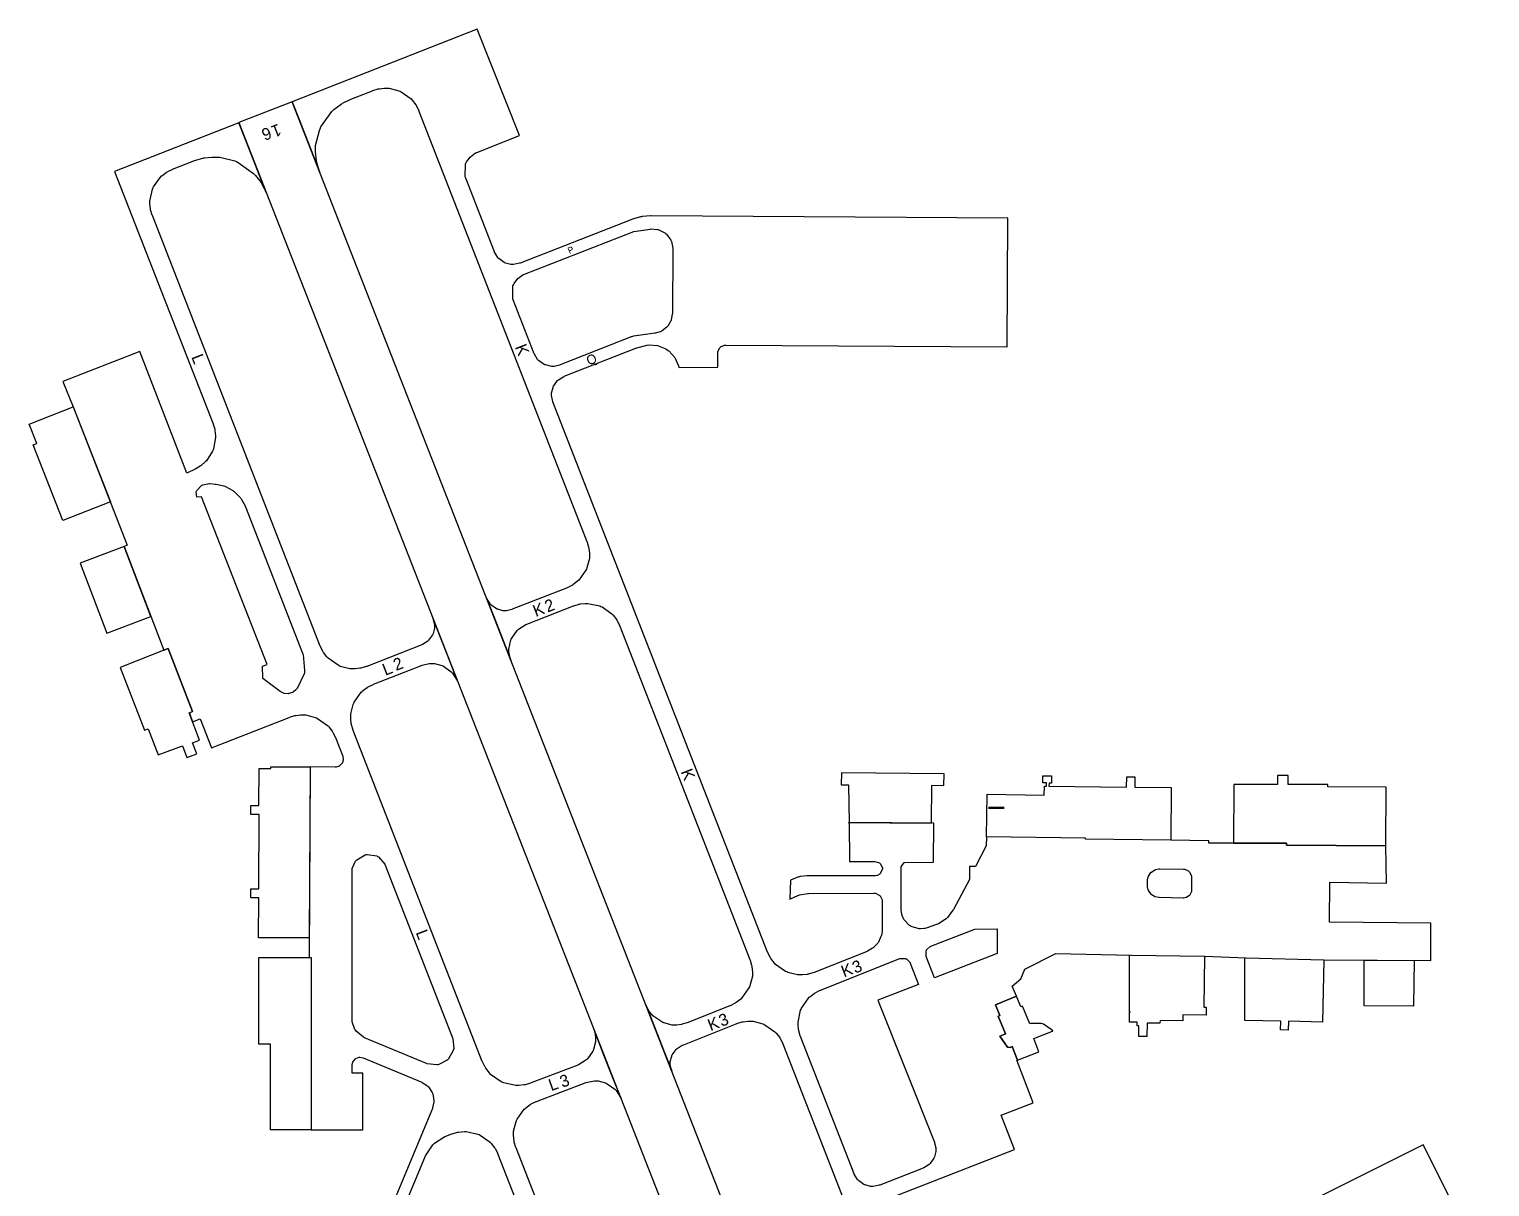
# Model space of a CAD drawing. Extents: x 0.27 to 4.8, y 1.75 to 6.77.
# Drawn here: x 0.265 to 3.933, y 3.861 to 6.767 of the extents above; entities that cross this region are included whole.
import ezdxf

# ---------------------------------------------------------------- set-up
doc = ezdxf.new("R2010")
doc.units = 0
doc.header["$MEASUREMENT"] = 0

msp = doc.modelspace()

# ---------------------------------------------------------------- linework, layer by layer
at = {"linetype": 'Continuous'}
for p, q in [((0.265136, 5.77539), (0.375814, 5.81863)), ((0.460015, 5.25054), (0.570856, 5.29275)), ((0.872071, 4.91515), (0.97054, 4.91461)), ((2.32237, 4.86974), (2.32433, 4.77539)), ((3.28999, 4.87071), (3.28928, 4.72364)), ((3.02821, 4.30013), (3.02821, 4.442572)), ((0.841797, 4.43625), (0.968044, 4.43625)), ((3.31706, 4.27832), (3.31706, 4.435278)), ((3.61708, 4.31526), (3.61708, 4.42968))]:
    msp.add_line(p, q, dxfattribs=at)
at = {"color": 254}
for points in [[(2.54611, 4.52029), (2.5236, 4.51221), (2.52285, 4.51188), (2.51432, 4.50911), (2.51346, 4.5089), (2.51247, 4.50874), (2.50276, 4.50803), (2.50179, 4.50803), (2.49968, 4.50814), (2.47949, 4.51443), (2.47765, 4.51557), (2.47575, 4.51671), (2.46137, 4.53207), (2.46039, 4.5339), (2.4599, 4.53478), (2.45632, 4.54383), (2.45611, 4.54471), (2.45583, 4.54563), (2.45443, 4.55447), (2.45443, 4.55528), (2.45443, 4.66222), (2.45426, 4.66368), (2.46175, 4.67481), (2.46322, 4.67513), (2.53581, 4.67557), (2.53651, 4.77349), (2.32433, 4.77539), (2.32514, 4.67692), (2.38738, 4.67708), (2.38846, 4.67725), (2.40001, 4.67393), (2.4011, 4.67307), (2.40213, 4.67219), (2.40739, 4.66129), (2.4075, 4.66015), (2.4075, 4.65901), (2.40306, 4.64779), (2.40207, 4.64681), (2.40158, 4.64632), (2.39626, 4.64285), (2.39567, 4.64264), (2.39507, 4.64247), (2.38926, 4.64165), (2.38872, 4.64165), (2.22347, 4.64154), (2.21739, 4.64154), (2.20128, 4.63938), (2.19933, 4.63889), (2.19726, 4.63846), (2.17817, 4.63162), (2.17638, 4.63069), (2.17486, 4.58263), (2.1766, 4.58371), (2.19547, 4.59224), (2.19749, 4.59278), (2.19943, 4.59343), (2.21989, 4.59674), (2.22194, 4.59679), (2.38624, 4.59765), (2.38976, 4.59765), (2.39936, 4.59283), (2.40039, 4.59179), (2.40142, 4.59082), (2.40642, 4.58106), (2.40642, 4.57781), (2.40679, 4.50776), (2.40679, 4.50342), (2.40474, 4.49186), (2.40429, 4.4904), (2.40386, 4.48899), (2.3974, 4.47521), (2.39654, 4.4739), (2.39567, 4.47265), (2.38531, 4.46137), (2.38417, 4.46039), (2.38292, 4.45947), (2.37017, 4.45221), (2.36888, 4.45167), (2.23611, 4.39903), (2.23486, 4.39854), (2.22163, 4.39458), (2.22026, 4.39432), (2.21886, 4.39404), (2.20688, 4.39264), (2.2029, 4.39264), (2.19396, 4.39264), (2.16997, 4.39887), (2.1671, 4.40012), (2.16417, 4.40142), (2.13911, 4.41906), (2.1371, 4.42122), (2.13607, 4.42236), (2.12722, 4.43392), (2.12651, 4.43511), (2.12576, 4.43636), (2.11963, 4.44868), (2.11914, 4.44987), (1.58029, 5.83083), (1.57975, 5.83219), (1.57688, 5.84754), (1.57693, 5.84918), (1.57693, 5.85417), (1.5804, 5.86746), (1.58111, 5.86903), (1.58176, 5.87067), (1.59153, 5.88444), (1.59278, 5.88558), (1.59403, 5.88672), (1.60732, 5.89501), (1.60872, 5.89556), (1.78863, 5.96571), (1.79085, 5.96658), (1.81364, 5.97282), (1.81597, 5.97319), (1.82042, 5.97396), (1.84267, 5.97239), (1.86344, 5.96425), (1.86724, 5.96164), (1.87093, 5.95904), (1.88585, 5.94243), (1.89513, 5.92199), (1.896, 5.91749), (1.99431, 5.91818), (1.99403, 5.95378), (1.99403, 5.95736), (1.99892, 5.96696), (2, 5.96793), (2.00097, 5.96897), (2.01085, 5.9739), (2.01417, 5.9739), (2.72043, 5.96918), (2.72265, 6.29221), (1.8279, 6.29807), (1.82579, 6.29812), (1.80458, 6.29628), (1.80251, 6.29585), (1.8004, 6.29546), (1.77989, 6.28965), (1.77794, 6.2889), (1.49794, 6.17958), (1.49653, 6.1791), (1.48107, 6.17626), (1.47944, 6.17626), (1.47444, 6.17626), (1.46115, 6.17974), (1.45958, 6.18039), (1.45796, 6.1811), (1.44417, 6.19086), (1.44303, 6.19206), (1.44189, 6.19336), (1.4336, 6.20671), (1.43306, 6.20806), (1.36111, 6.39264), (1.35986, 6.39572), (1.36046, 6.42774), (1.36182, 6.43072), (1.36312, 6.43375), (1.37288, 6.44667), (1.38607, 6.45606), (1.38917, 6.45725), (1.49582, 6.49957), (1.3896, 6.76665), (0.925131, 6.58475), (0.942762, 6.53999), (0.993761, 6.40972), (0.992947, 6.41168), (0.987033, 6.43213), (0.986654, 6.43431), (0.986219, 6.43647), (0.984104, 6.45893), (0.984158, 6.46126), (0.984158, 6.47515), (0.993869, 6.51237), (0.995822, 6.51682), (0.997775, 6.52132), (1.02517, 6.56), (1.02859, 6.56321), (1.03027, 6.56478), (1.04823, 6.57844), (1.05013, 6.57958), (1.05198, 6.58078), (1.07113, 6.59033), (1.07308, 6.5911), (1.12706, 6.61219), (1.12831, 6.61268), (1.14149, 6.6166), (1.1429, 6.61681), (1.14426, 6.61708), (1.15625, 6.61849), (1.16027, 6.61849), (1.16922, 6.61849), (1.1932, 6.61225), (1.19613, 6.61094), (1.19895, 6.60969), (1.2238, 6.59196), (1.22586, 6.58974), (1.22683, 6.58865), (1.23562, 6.57715), (1.23638, 6.57596), (1.23714, 6.57476), (1.24327, 6.5625), (1.24376, 6.56125), (1.66558, 5.48025), (1.66601, 5.47906), (1.66986, 5.46599), (1.67014, 5.46457), (1.67036, 5.46322), (1.67165, 5.45122), (1.67165, 5.44721), (1.67165, 5.43832), (1.66542, 5.41444), (1.66417, 5.41151), (1.66292, 5.40864), (1.64524, 5.38385), (1.64307, 5.38178), (1.64193, 5.38081), (1.63038, 5.37201), (1.62918, 5.37125), (1.62799, 5.3705), (1.61578, 5.36436), (1.61458, 5.36388), (1.47808, 5.31044), (1.47672, 5.3099), (1.46397, 5.30697), (1.45975, 5.30697), (1.45475, 5.30697), (1.44146, 5.31044), (1.43989, 5.31108), (1.43826, 5.31179), (1.42449, 5.32167), (1.42333, 5.32292), (1.42215, 5.32417), (1.4139, 5.3374), (1.41336, 5.33876), (1.43153, 5.29221), (1.449, 5.2475), (1.47461, 5.18235), (1.47456, 5.18246), (1.47401, 5.18365), (1.47401, 5.18375), (1.47396, 5.18392), (1.47353, 5.18517), (1.47347, 5.18528), (1.47336, 5.18554), (1.47271, 5.18804), (1.47265, 5.18832), (1.47244, 5.18881), (1.47119, 5.19412), (1.47114, 5.19461), (1.47092, 5.19569), (1.46972, 5.20497), (1.46972, 5.20806), (1.46972, 5.21044), (1.47467, 5.23361), (1.47569, 5.23583), (1.47667, 5.23812), (1.49035, 5.25743), (1.49208, 5.259), (1.49376, 5.26064), (1.51237, 5.27229), (1.51432, 5.27306), (1.63178, 5.31901), (1.63297, 5.3195), (1.64611, 5.32335), (1.64751, 5.32362), (1.64893, 5.32389), (1.66086, 5.32531), (1.66488, 5.32531), (1.66786, 5.32531), (1.69781, 5.31896), (1.70068, 5.31765), (1.70356, 5.3164), (1.72835, 5.29878), (1.73042, 5.29656), (1.73144, 5.29546), (1.74024, 5.2839), (1.741, 5.28267), (1.74175, 5.28153), (1.74783, 5.26915), (1.74832, 5.2679), (2.07488, 4.43126), (2.07536, 4.43001), (2.07915, 4.41683), (2.07943, 4.41542), (2.07969, 4.41407), (2.08094, 4.39974), (2.08094, 4.39822), (2.08094, 4.38932), (2.07488, 4.3655), (2.07362, 4.36263), (2.07237, 4.35975), (2.05479, 4.33496), (2.05263, 4.3329), (2.05154, 4.33192), (2.04004, 4.32314), (2.0389, 4.32237), (2.03765, 4.32161), (2.0255, 4.31538), (2.02431, 4.31489), (1.91737, 4.27251), (1.91624, 4.27208), (1.90451, 4.26861), (1.90332, 4.26833), (1.90207, 4.26812), (1.89133, 4.26682), (1.88781, 4.26682), (1.87983, 4.26682), (1.85851, 4.2724), (1.85596, 4.27349), (1.85335, 4.27463), (1.83122, 4.29025), (1.82943, 4.29221), (1.82844, 4.29318), (1.82053, 4.30354), (1.81988, 4.30458), (1.81917, 4.30567), (1.81375, 4.31657), (1.81332, 4.31765), (1.84267, 4.24278), (1.86014, 4.19819), (1.87831, 4.15181), (1.87771, 4.15321), (1.87483, 4.1659), (1.87483, 4.17014), (1.87483, 4.17513), (1.87831, 4.18842), (1.87901, 4.19), (1.87967, 4.19162), (1.88932, 4.2054), (1.89057, 4.20654), (1.89176, 4.20768), (1.905, 4.21599), (1.90642, 4.21653), (2.04058, 4.27001), (2.04178, 4.27051), (2.0549, 4.27447), (2.05638, 4.27474), (2.05772, 4.27501), (2.06972, 4.27636), (2.07374, 4.27636), (2.08268, 4.27636), (2.10678, 4.27018), (2.10969, 4.26888), (2.11257, 4.26764), (2.13753, 4.25), (2.1396, 4.24778), (2.14063, 4.24669), (2.14953, 4.23514), (2.15028, 4.23389), (2.15104, 4.23269), (2.15717, 4.22043), (2.15767, 4.21918), (2.51139, 3.3125)], [(1.72071, 3.36083), (1.48753, 3.95833), (1.48703, 3.95958), (1.48318, 3.97282), (1.48292, 3.97418), (1.48264, 3.97564), (1.48133, 3.99018), (1.48139, 3.99164), (1.48139, 4.00065), (1.48774, 4.02463), (1.48904, 4.0275), (1.49029, 4.03039), (1.50819, 4.05524), (1.51042, 4.05724), (1.51144, 4.05832), (1.52306, 4.06706), (1.52431, 4.06776), (1.5255, 4.06858), (1.53792, 4.07465), (1.53917, 4.07514), (1.66097, 4.12181), (1.66287, 4.12256), (1.68435, 4.12646), (1.68668, 4.12642), (1.69353, 4.12642), (1.71197, 4.12147), (1.71419, 4.12044), (1.71636, 4.11947), (1.73557, 4.10574), (1.73719, 4.104), (1.73876, 4.10232), (1.75032, 4.08388), (1.75108, 4.08192), (1.72586, 4.14665), (1.70833, 4.1914), (1.68251, 4.25694), (1.68289, 4.25597), (1.68588, 4.24571), (1.68608, 4.24457), (1.68631, 4.24354), (1.68733, 4.23426), (1.68733, 4.23112), (1.68733, 4.22418), (1.68235, 4.20546), (1.68137, 4.20318), (1.68039, 4.20096), (1.66661, 4.18164), (1.66488, 4.18001), (1.66314, 4.17844), (1.64442, 4.16689), (1.64253, 4.16612), (1.52528, 4.12125), (1.52399, 4.12076), (1.51004, 4.11681), (1.50863, 4.11654), (1.50717, 4.11626), (1.49457, 4.11486), (1.4904, 4.11486), (1.48719, 4.1149), (1.45589, 4.12169), (1.4529, 4.12304), (1.44987, 4.1244), (1.42378, 4.14296), (1.42165, 4.14529), (1.42057, 4.14643), (1.41129, 4.15864), (1.41054, 4.15989), (1.40972, 4.16118), (1.40326, 4.1741), (1.40278, 4.1754), (1.07878, 5.00586), (1.07829, 5.00711), (1.07444, 5.02029), (1.07416, 5.02165), (1.07389, 5.02306), (1.07265, 5.03504), (1.07265, 5.03901), (1.07265, 5.04796), (1.07888, 5.07183), (1.08013, 5.07471), (1.08138, 5.07764), (1.09901, 5.10243), (1.10124, 5.10444), (1.10232, 5.10547), (1.11388, 5.11431), (1.11513, 5.11501), (1.11627, 5.11578), (1.12847, 5.1219), (1.12972, 5.12235), (1.24984, 5.16943), (1.25179, 5.17025), (1.26969, 5.17432), (1.27572, 5.17432), (1.28266, 5.17432), (1.30127, 5.16943), (1.30349, 5.16846), (1.30572, 5.16754), (1.32503, 5.15381), (1.32666, 5.15207), (1.32823, 5.15033), (1.3399, 5.13178), (1.34071, 5.12989), (1.31516, 5.19499), (1.29763, 5.23975), (1.2793, 5.28624), (1.27984, 5.28489), (1.28277, 5.27208), (1.28277, 5.26779), (1.28277, 5.26286), (1.2793, 5.24957), (1.27859, 5.24794), (1.27789, 5.24636), (1.26812, 5.23253), (1.26693, 5.23139), (1.26568, 5.23025), (1.25244, 5.222), (1.25108, 5.2214), (1.11252, 5.16721), (1.11127, 5.16672), (1.09814, 5.16292), (1.09679, 5.16265), (1.09532, 5.16238), (1.08328, 5.16097), (1.07932, 5.16097), (1.07037, 5.16097), (1.0465, 5.16721), (1.04362, 5.16846), (1.04069, 5.16976), (1.0159, 5.1875), (1.01389, 5.18972), (1.0128, 5.19081), (1.00396, 5.20231), (1.0032, 5.20344), (1.00244, 5.20469), (0.996311, 5.21701), (0.995822, 5.21821), (0.574328, 6.29889), (0.573839, 6.30013), (0.569988, 6.31321), (0.569715, 6.31456), (0.569444, 6.31603), (0.568033, 6.32796), (0.568033, 6.33192), (0.568033, 6.33496), (0.574382, 6.36475), (0.575683, 6.36762), (0.576932, 6.37056), (0.594564, 6.39535), (0.596789, 6.39735), (0.597874, 6.39844), (0.609321, 6.40722), (0.610568, 6.40793), (0.611763, 6.40869), (0.624024, 6.41482), (0.625271, 6.41525), (0.678494, 6.43625), (0.680393, 6.43701), (0.7009, 6.44299), (0.703071, 6.44336), (0.70524, 6.44379), (0.723796, 6.44586), (0.729981, 6.44586), (0.743869, 6.44586), (0.781088, 6.43614), (0.785536, 6.43419), (0.789985, 6.43224), (0.828722, 6.40479), (0.831922, 6.40136), (0.833496, 6.39968), (0.847276, 6.38178), (0.848469, 6.37989), (0.84961, 6.37804), (0.859104, 6.35889), (0.859864, 6.35693), (0.808865, 6.48719), (0.791396, 6.53196), (0.479438, 6.40972), (0.726671, 5.7761), (0.72716, 5.77496), (0.730849, 5.76232), (0.731119, 5.76096), (0.731392, 5.75965), (0.732856, 5.74593), (0.73291, 5.74447), (0.73291, 5.74164), (0.727701, 5.71332), (0.726671, 5.71056), (0.725586, 5.70779), (0.710015, 5.68343), (0.708062, 5.68137), (0.707086, 5.68033), (0.696615, 5.67122), (0.695529, 5.67042), (0.694444, 5.66965), (0.683214, 5.66297), (0.682075, 5.66238)], [(1.88097, 6.21511), (1.87999, 6.05263), (1.87993, 6.05126), (1.87733, 6.03717), (1.87679, 6.03569), (1.87625, 6.03429), (1.86837, 6.02106), (1.86735, 6.01986), (1.86626, 6.01872), (1.85428, 6.00922), (1.85292, 6.00846), (1.85157, 6.00782), (1.83772, 6.00353), (1.83637, 6.00331), (1.78874, 5.99724), (1.78819, 5.99718), (1.78315, 5.99621), (1.78267, 5.9961), (1.78217, 5.99599), (1.77729, 5.99436), (1.77681, 5.99414), (1.59793, 5.92378), (1.59651, 5.92324), (1.58365, 5.92014), (1.57943, 5.92014), (1.57775, 5.92019), (1.56114, 5.92372), (1.55957, 5.92443), (1.55794, 5.92513), (1.54406, 5.9349), (1.54292, 5.93608), (1.54178, 5.93733), (1.53353, 5.95074), (1.53304, 5.9521), (1.48042, 6.08697), (1.47917, 6.09006), (1.47976, 6.12218), (1.48112, 6.12517), (1.48242, 6.12825), (1.49224, 6.14122), (1.50564, 6.1505), (1.50874, 6.15169), (1.78347, 6.259), (1.82389, 6.26486), (1.82542, 6.26514), (1.84239, 6.26411), (1.84418, 6.26361), (1.84592, 6.26313), (1.86242, 6.25435), (1.86388, 6.25304), (1.86535, 6.25179), (1.87631, 6.23676), (1.87706, 6.23503), (1.87776, 6.2334), (1.88097, 6.21669), (1.88097, 6.21511)], [(0.682075, 5.66238), (0.660807, 5.65207), (0.542914, 5.9579), (0.349881, 5.88249), (0.375814, 5.81863), (0.511501, 5.4714), (0.503907, 5.46832), (0.603353, 5.20751), (0.61404, 5.21181), (0.675401, 5.05404), (0.667372, 5.04958), (0.675401, 5.02761), (0.694282, 5.03515), (0.722493, 4.96289), (0.917481, 5.03917), (0.918728, 5.03965), (0.931913, 5.04351), (0.933322, 5.04372), (0.934679, 5.04406), (0.946669, 5.04542), (0.950683, 5.04542), (0.959581, 5.04542), (0.983507, 5.03917), (0.986382, 5.03792), (0.989258, 5.03668), (1.01421, 5.01904), (1.01628, 5.01682), (1.01725, 5.01574), (1.02604, 5.00412), (1.0268, 5.00293), (1.02756, 5.00174), (1.03369, 4.98942), (1.03418, 4.98817), (1.05235, 4.94151), (1.05257, 4.94092), (1.05366, 4.93349), (1.0536, 4.93261), (1.05349, 4.93181), (1.05062, 4.92372), (1.05013, 4.9229), (1.04964, 4.92219), (1.04313, 4.91661), (1.04237, 4.91624), (1.04161, 4.9159), (1.03559, 4.91428), (1.03364, 4.91428), (0.97054, 4.91461), (0.968044, 4.43625), (0.972928, 4.43625), (0.972928, 4.0039), (1.10308, 4.0039), (1.10308, 4.14626), (1.07596, 4.14626), (1.07596, 4.16585), (1.07596, 4.16808), (1.07769, 4.17393), (1.07807, 4.17469), (1.07845, 4.17551), (1.08409, 4.18201), (1.08485, 4.18251), (1.08561, 4.183), (1.09386, 4.18576), (1.09473, 4.18582), (1.09554, 4.18587), (1.10308, 4.18457), (1.10373, 4.18431), (1.25071, 4.12294), (1.25206, 4.1224), (1.26514, 4.11382), (1.26638, 4.11263), (1.26752, 4.11149), (1.27696, 4.09744), (1.27762, 4.09581), (1.27827, 4.09418), (1.28141, 4.07758), (1.28141, 4.07585), (1.28136, 4.07422), (1.27816, 4.05897), (1.27762, 4.05761), (1.13292, 3.71001)], [(0.894857, 5.10433), (0.851671, 5.13639), (0.850857, 5.16764), (0.862901, 5.17219), (0.698079, 5.59293), (0.685981, 5.59179), (0.684462, 5.60525), (0.685547, 5.60736), (0.686307, 5.60883), (0.698079, 5.6211), (0.699707, 5.62196), (0.701281, 5.62283), (0.718099, 5.62619), (0.719726, 5.62597), (0.732206, 5.62483), (0.734158, 5.62468), (0.754015, 5.62022), (0.755968, 5.61947), (0.757921, 5.61871), (0.776476, 5.60851), (0.778212, 5.60721), (0.779893, 5.60596), (0.794814, 5.59099), (0.796115, 5.58931), (0.797364, 5.58762), (0.807183, 5.56988), (0.807943, 5.56803), (0.951226, 5.20057), (0.952692, 5.19678), (0.95676, 5.15642), (0.956108, 5.15235), (0.955404, 5.14833), (0.938097, 5.11182), (0.935439, 5.10872), (0.934842, 5.10813), (0.927735, 5.1026), (0.926921, 5.10211), (0.926053, 5.10167), (0.916938, 5.09874), (0.915961, 5.09864), (0.914985, 5.09853), (0.905382, 5.09939), (0.90446, 5.09961), (0.903538, 5.09988), (0.895508, 5.10385), (0.894857, 5.10433)], [(2.41542, 3.8279), (2.73904, 3.95415), (2.70557, 4.04015), (2.78614, 4.0715), (2.74457, 4.17817), (2.74636, 4.17887), (2.73361, 4.21262), (2.72819, 4.21056), (2.72179, 4.21153), (2.70193, 4.2385), (2.71669, 4.24457), (2.69819, 4.28901), (2.70236, 4.29069), (2.69125, 4.31722), (2.74376, 4.33903), (2.73318, 4.36475), (2.75489, 4.38303), (2.76471, 4.40722), (2.84293, 4.44613), (3.0325, 4.44249), (3.21653, 4.43972), (3.32086, 4.43511), (3.51611, 4.43039), (3.78489, 4.4285), (3.78429, 4.52279), (3.52974, 4.52485), (3.53125, 4.625), (3.67279, 4.62278), (3.67122, 4.71679), (3.4221, 4.71793), (3.4221, 4.72293), (3.28928, 4.72364), (3.22711, 4.72293), (3.22711, 4.72933), (3.13124, 4.73068), (2.91749, 4.73335), (2.91749, 4.73583), (2.66906, 4.73888), (2.66818, 4.71696), (2.64128, 4.66488), (2.62597, 4.66488), (2.62597, 4.63249), (2.58556, 4.55707), (2.58453, 4.55507), (2.57086, 4.53678), (2.56917, 4.53515), (2.56743, 4.53358), (2.54818, 4.52115), (2.54611, 4.52029)], [(1.07596, 4.6525), (1.07596, 4.65935), (1.08431, 4.67796), (1.08599, 4.67985), (1.08757, 4.68181), (1.10862, 4.69428), (1.11111, 4.69472), (1.1135, 4.69521), (1.13764, 4.69125), (1.13987, 4.69), (1.14204, 4.68881), (1.15809, 4.67042), (1.15902, 4.66808), (1.32834, 4.23432), (1.32916, 4.23215), (1.33111, 4.20806), (1.33057, 4.20557), (1.33002, 4.20307), (1.31831, 4.18207), (1.31668, 4.18039), (1.31489, 4.17865), (1.29351, 4.16758), (1.29112, 4.1671), (1.28868, 4.16661), (1.2647, 4.16906), (1.26248, 4.16997), (1.10682, 4.23503), (1.1046, 4.23594), (1.08583, 4.25136), (1.08442, 4.25347), (1.08295, 4.25558), (1.07596, 4.27474), (1.07596, 4.28108), (1.07596, 4.6525)], [(3.10275, 4.58653), (3.10189, 4.58658), (3.09272, 4.58843), (3.09179, 4.58876), (3.09087, 4.58914), (3.08263, 4.59483), (3.08192, 4.59554), (3.08117, 4.59631), (3.07574, 4.60471), (3.07542, 4.60558), (3.07503, 4.60656), (3.07335, 4.61404), (3.07335, 4.61654), (3.07335, 4.62875), (3.07335, 4.63157), (3.07503, 4.63894), (3.07542, 4.63986), (3.07579, 4.64085), (3.08149, 4.64936), (3.08225, 4.65012), (3.08301, 4.65088), (3.09169, 4.65642), (3.09267, 4.65679), (3.09358, 4.65717), (3.10118, 4.65875), (3.10374, 4.65875), (3.16363, 4.65767), (3.1671, 4.65767), (3.17649, 4.65272), (3.17751, 4.65169), (3.1785, 4.65072), (3.18321, 4.64094), (3.18321, 4.63764), (3.18321, 4.60558), (3.18321, 4.602), (3.17828, 4.59229), (3.17725, 4.59125), (3.17676, 4.59076), (3.17096, 4.58708), (3.17031, 4.58681), (3.16965, 4.58658), (3.16347, 4.58556), (3.16292, 4.58556), (3.10275, 4.58653)], [(2.51753, 4.43875), (2.51708, 4.43989), (2.51719, 4.45275), (2.51779, 4.45404), (2.51833, 4.45535), (2.52761, 4.46414), (2.52875, 4.46457), (2.63943, 4.50765), (2.69596, 4.50863), (2.69553, 4.44613), (2.53863, 4.38558), (2.51753, 4.43875)], [(2.50987, 3.90767), (2.40099, 3.86513), (2.39958, 3.86464), (2.38411, 3.86182), (2.38249, 3.86182), (2.3775, 3.86182), (2.36421, 3.86529), (2.36262, 3.866), (2.361, 3.86669), (2.34728, 3.87651), (2.34614, 3.87776), (2.345, 3.87901), (2.33675, 3.89225), (2.33626, 3.89361), (2.20182, 4.23807), (2.20133, 4.23931), (2.19749, 4.25239), (2.19721, 4.25375), (2.19694, 4.25515), (2.19553, 4.26714), (2.19553, 4.27111), (2.19553, 4.27408), (2.20182, 4.30376), (2.20307, 4.30664), (2.20432, 4.30951), (2.22174, 4.33436), (2.2239, 4.33637), (2.22499, 4.3374), (2.23643, 4.34619), (2.23762, 4.34694), (2.23882, 4.34771), (2.25097, 4.35394), (2.25222, 4.35444), (2.45111, 4.4336), (2.45226, 4.43408), (2.46517, 4.43392), (2.46653, 4.43332), (2.46783, 4.43278), (2.47672, 4.42339), (2.47721, 4.42219), (2.49794, 4.3686), (2.396, 4.32932), (2.53803, 3.97276), (2.53857, 3.9714), (2.54167, 3.95861), (2.54167, 3.95432), (2.54167, 3.94933), (2.53814, 3.93593), (2.53749, 3.93431), (2.53678, 3.93272), (2.52701, 3.91878), (2.52582, 3.91764), (2.52458, 3.91656), (2.51124, 3.90826), (2.50987, 3.90767)], [(1.19586, 3.78321), (1.26042, 3.93832), (1.26156, 3.94114), (1.27859, 3.96615), (1.28082, 3.96832), (1.28304, 3.97049), (1.30859, 3.98676), (1.31142, 3.98779), (1.32623, 3.99349), (1.32747, 3.99397), (1.34066, 3.99772), (1.34207, 3.99794), (1.34343, 3.99821), (1.3578, 3.99951), (1.35932, 3.99946), (1.3623, 3.99946), (1.39199, 3.99306), (1.39486, 3.99181), (1.39768, 3.99056), (1.42236, 3.97293), (1.42443, 3.97071), (1.4254, 3.96962), (1.43425, 3.95806), (1.435, 3.95682), (1.43571, 3.95568), (1.44174, 3.94347), (1.44222, 3.94222), (1.60667, 3.52083)], [(3.93251, 3.63249), (3.76531, 3.9661), (3.51112, 3.83849)]]:
    msp.add_lwpolyline(points, dxfattribs=at)
at = {"color": 0}
for points in [[(2.67503, 2.11822), (0.925131, 6.58475), (0.791233, 6.53222), (2.54096, 2.06569)], [(0.375814, 5.81863), (0.469185, 5.57986), (0.349175, 5.53293), (0.274849, 5.72319), (0.284179, 5.72678), (0.265136, 5.77539)], [(0.570856, 5.29275), (0.503907, 5.46832), (0.393067, 5.42611), (0.460015, 5.25054)], [(0.666938, 5.05067), (0.675401, 5.05404), (0.61404, 5.21181), (0.493218, 5.16471), (0.554579, 5.00694), (0.564182, 5.01069), (0.588867, 4.94472), (0.649849, 4.96778), (0.660807, 4.93858), (0.68571, 4.94792), (0.675293, 4.97542), (0.692762, 4.9821), (0.666938, 5.05067)], [(0.97054, 4.91461), (0.968317, 4.48529), (0.841092, 4.48594), (0.841689, 4.58626), (0.821506, 4.58626), (0.821669, 4.60872), (0.841797, 4.60872), (0.842774, 4.79568), (0.821506, 4.79568), (0.821669, 4.81819), (0.841797, 4.81803), (0.842339, 4.91097), (0.871962, 4.91081), (0.872071, 4.91515)], [(2.3215, 4.77539), (2.53082, 4.77349), (2.53168, 4.8686), (2.56207, 4.86833), (2.56233, 4.89779), (2.30431, 4.90028), (2.30404, 4.86985), (2.32237, 4.86974)], [(2.66906, 4.73888), (2.67042, 4.84597), (2.81392, 4.84418), (2.81418, 4.86664), (2.81917, 4.86654), (2.81928, 4.87457), (2.81028, 4.87472), (2.81044, 4.89253), (2.83208, 4.89219), (2.83192, 4.87418), (2.82585, 4.87429), (2.82568, 4.86654), (3.02056, 4.86415), (3.02083, 4.88986), (3.04139, 4.8896), (3.04112, 4.86388), (3.13276, 4.86279), (3.13124, 4.73068), (2.91749, 4.73335), (2.91749, 4.73583)], [(3.28928, 4.72364), (3.4221, 4.72293), (3.4221, 4.71793), (3.67122, 4.71679), (3.6721, 4.86388), (3.5261, 4.86458), (3.5261, 4.87028), (3.42611, 4.87071), (3.42626, 4.89279), (3.39958, 4.8929), (3.39947, 4.87028), (3.28999, 4.87071)], [(3.0325, 4.44249), (3.21653, 4.43972), (3.21457, 4.31153), (3.22054, 4.31142), (3.22026, 4.2915), (3.16211, 4.29237), (3.16178, 4.2775), (3.1046, 4.27832), (3.10444, 4.27126), (3.07194, 4.27165), (3.0715, 4.23763), (3.05111, 4.2379), (3.05138, 4.26486), (3.04682, 4.26497), (3.04682, 4.27387), (3.02778, 4.27414), (3.02821, 4.30013), (3.03043, 4.30013)], [(0.972928, 4.43625), (0.972928, 4.0039), (0.871257, 4.0039), (0.871257, 4.21858), (0.841797, 4.21858), (0.841797, 4.43625)], [(3.32086, 4.43511), (3.51611, 4.43039), (3.51247, 4.27403), (3.42725, 4.2761), (3.42665, 4.25429), (3.40722, 4.25472), (3.40776, 4.27626), (3.31706, 4.27832)], [(3.61806, 4.42974), (3.74224, 4.42876), (3.74137, 4.31446), (3.61708, 4.31526)], [(2.83539, 4.25151), (2.83376, 4.25369), (2.81207, 4.26921), (2.80946, 4.27001), (2.80686, 4.27089), (2.78017, 4.27089), (2.77761, 4.27001), (2.75917, 4.31429), (2.75472, 4.3125), (2.74376, 4.33903), (2.69125, 4.31722), (2.70236, 4.29069), (2.69819, 4.28901), (2.71669, 4.24457), (2.71733, 4.24501), (2.70193, 4.2385), (2.72179, 4.21153), (2.72819, 4.21056), (2.73361, 4.21262), (2.74636, 4.17887), (2.80029, 4.19933), (2.78737, 4.23307), (2.83485, 4.25108), (2.83539, 4.25151)]]:
    msp.add_lwpolyline(points, dxfattribs=at)
msp.add_lwpolyline([(2.67318, 4.81196, 0.005417, 0.005417, 0), (2.71322, 4.81196, 0.005417, 0.005417, 0)], format="xyseb", dxfattribs=at)

# ---------------------------------------------------------------- texts
for s, height, rotation, p in [('1', 0.03, 201.113, (0.890796, 6.530124)), ('6', 0.03, 201.113, (0.866393, 6.522192)), ('P', 0.016084, 25.6088, (1.621937, 6.202202)), ('L', 0.03, 291.066, (0.67181, 5.944118)), ('K', 0.03, 291.313, (1.484141, 5.969157)), ('Q', 0.023758, 25.6076, (1.671087, 5.921871)), ('K', 0.03, 21.2599, (1.537059, 5.290942)), ('2', 0.03, 21.2578, (1.566513, 5.302087)), ('L', 0.03, 21.504, (1.159296, 5.143318)), ('2', 0.03, 21.5058, (1.186357, 5.15542)), ('K', 0.03, 291.664, (1.900616, 4.902856)), ('L', 0.03, 291.664, (1.235197, 4.499021)), ('K', 0.03, 21.2599, (2.310981, 4.38597)), ('3', 0.03, 21.2578, (2.338747, 4.395643)), ('3', 0.03, 21.2578, (2.003679, 4.261955)), ('K', 0.03, 21.2599, (1.975922, 4.251143)), ('L', 0.03, 19.4971, (1.575644, 4.100649)), ('3', 0.03, 19.4979, (1.603602, 4.10899))]:
    msp.add_text(s, height=height, rotation=rotation, dxfattribs=at).set_placement(p)

doc.saveas('drawing.dxf')
